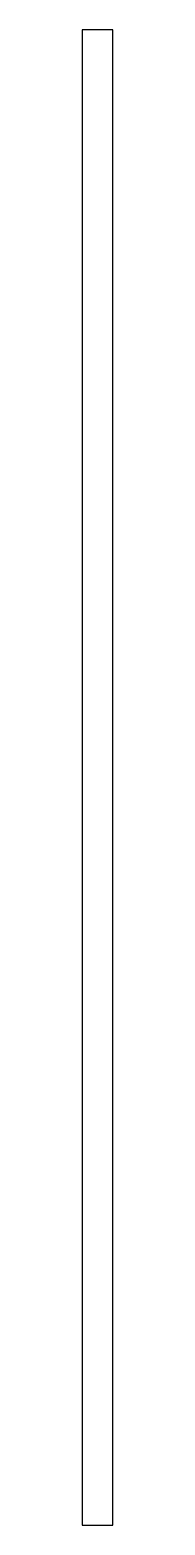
# Model space of a CAD drawing. Header units: millimetres. Extents: x 134.5 to 135, y -129.1 to -104.9.
import ezdxf

# ---------------------------------------------------------------- set-up
doc = ezdxf.new("R2010")
doc.units = ezdxf.units.MM

msp = doc.modelspace()

# ---------------------------------------------------------------- linework, layer by layer
for p, q in [((135, -104.9), (134.5, -104.9)), ((134.5, -104.9), (134.5, -129.1)), ((135, -129.1), (135, -104.9)), ((134.5, -129.1), (135, -129.1))]:
    msp.add_line(p, q)

doc.saveas('drawing.dxf')
